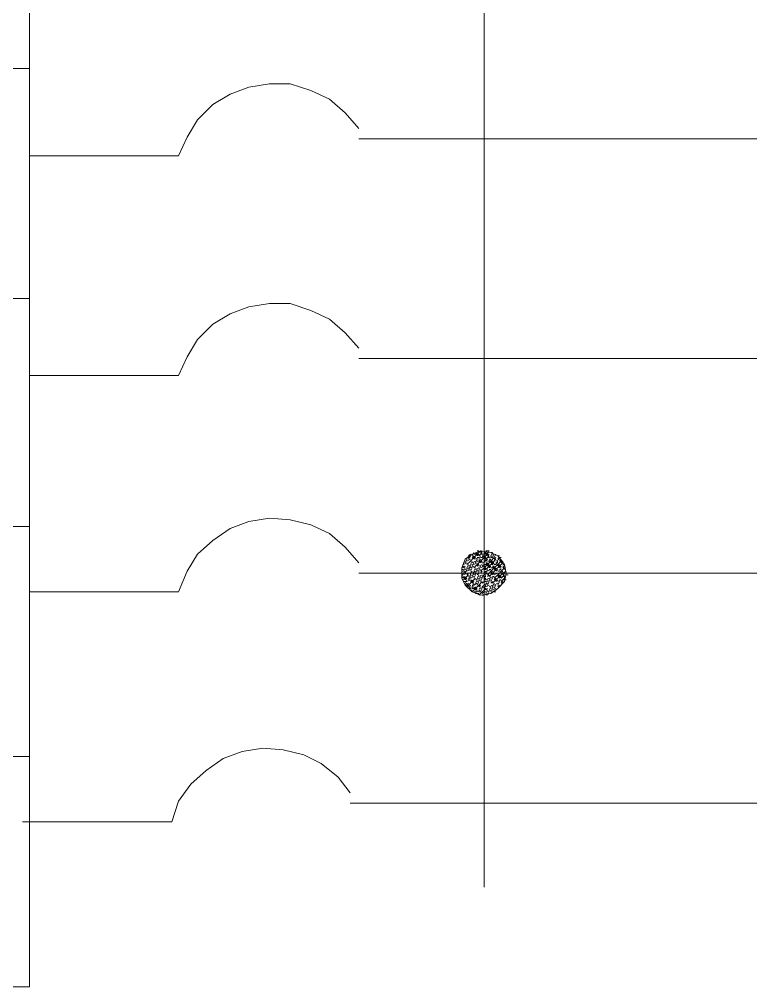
# Model space of a CAD drawing. Header units: metres. Extents: x -1 to 113, y -70 to 21.
# Drawn here: x 69.867 to 70.648, y 15.407 to 16.439 of the extents above; entities that cross this region are included whole.
import ezdxf

# ---------------------------------------------------------------- set-up
doc = ezdxf.new("R2010")
doc.units = ezdxf.units.M
doc.header["$LTSCALE"] = 0.5
doc.layers.add('TABLA', color=7, linetype='Continuous')

msp = doc.modelspace()

# ---------------------------------------------------------------- linework, layer by layer
at = {"layer": 'TABLA', "color": 7, "linetype": 'Continuous', "lineweight": 18, "true_color": 0x000007}
for p, q in [((70.3635, 17.7372), (70.3635, 15.5133)), ((69.8781, 16.3871), (66.3174, 16.3871)), ((71.1219, 16.312), (70.2298, 16.312)), ((70.0374, 16.2937), (69.8781, 16.2937)), ((69.8781, 16.1416), (66.3174, 16.1416)), ((71.1219, 16.0775), (70.2298, 16.0775)), ((70.0374, 16.0592), (69.8781, 16.0592)), ((69.8781, 15.898), (66.3174, 15.898)), ((70.347, 15.8668), (70.3489, 15.8687)), ((70.3507, 15.8668), (70.3525, 15.8705)), ((70.3525, 15.8687), (70.3544, 15.8687)), ((70.3544, 15.8687), (70.3562, 15.8705)), ((70.3562, 15.8723), (70.358, 15.8723)), ((70.3562, 15.8668), (70.358, 15.8687)), ((70.358, 15.8668), (70.3617, 15.8705)), ((70.3598, 15.8705), (70.3617, 15.8723)), ((70.3598, 15.8687), (70.3617, 15.8687)), ((70.3617, 15.8687), (70.3635, 15.8687)), ((70.3635, 15.8705), (70.3635, 15.8723)), ((70.3635, 15.8705), (70.3653, 15.8705)), ((70.3635, 15.8687), (70.3653, 15.8705)), ((70.3635, 15.8687), (70.3653, 15.8687)), ((70.3653, 15.8723), (70.3672, 15.8723)), ((70.3653, 15.8687), (70.3672, 15.8705)), ((70.3672, 15.8723), (70.369, 15.8723)), ((70.3672, 15.8668), (70.369, 15.8687)), ((70.3708, 15.8705), (70.3727, 15.8705)), ((70.3708, 15.8668), (70.3727, 15.8705)), ((70.3727, 15.8687), (70.3745, 15.8687)), ((70.3727, 15.865), (70.3745, 15.8687)), ((70.3415, 15.8577), (70.3415, 15.8595)), ((70.3415, 15.8577), (70.3452, 15.8595)), ((70.3434, 15.8632), (70.347, 15.865)), ((70.3434, 15.8595), (70.3452, 15.8632)), ((70.3452, 15.8613), (70.3489, 15.8632)), ((70.347, 15.8632), (70.3489, 15.8668)), ((70.3489, 15.8577), (70.3507, 15.8613)), ((70.3507, 15.865), (70.3525, 15.8668)), ((70.3507, 15.8595), (70.3544, 15.8613)), ((70.3507, 15.8558), (70.3525, 15.8595)), ((70.3525, 15.8632), (70.3544, 15.865)), ((70.3525, 15.8577), (70.3562, 15.8595)), ((70.3544, 15.8632), (70.358, 15.865)), ((70.3544, 15.8595), (70.3562, 15.8632)), ((70.3562, 15.865), (70.358, 15.865)), ((70.3562, 15.8613), (70.358, 15.8613)), ((70.358, 15.8632), (70.3598, 15.8668)), ((70.358, 15.8613), (70.3598, 15.8632)), ((70.3598, 15.865), (70.3617, 15.865)), ((70.3598, 15.8595), (70.3617, 15.8613)), ((70.3617, 15.8668), (70.3635, 15.8668)), ((70.3617, 15.865), (70.3635, 15.8668)), ((70.3617, 15.8595), (70.3635, 15.8595)), ((70.3635, 15.8668), (70.3653, 15.8668)), ((70.3635, 15.8632), (70.3653, 15.865)), ((70.3635, 15.8613), (70.3653, 15.8613)), ((70.3635, 15.8577), (70.3635, 15.8595)), ((70.3653, 15.8613), (70.3672, 15.8632)), ((70.3653, 15.8595), (70.3672, 15.8595)), ((70.3653, 15.8577), (70.3672, 15.8595)), ((70.3672, 15.865), (70.369, 15.865)), ((70.3672, 15.8613), (70.369, 15.8613)), ((70.369, 15.865), (70.3727, 15.8668)), ((70.369, 15.8632), (70.3708, 15.8632)), ((70.369, 15.8613), (70.3708, 15.8632)), ((70.3708, 15.865), (70.3727, 15.865)), ((70.3708, 15.8595), (70.3727, 15.8613)), ((70.3727, 15.8577), (70.3745, 15.8595)), ((70.3745, 15.8632), (70.3763, 15.865)), ((70.3763, 15.8613), (70.38, 15.8632)), ((70.3763, 15.8577), (70.3782, 15.8613)), ((70.3763, 15.8595), (70.3782, 15.8595)), ((70.3782, 15.8668), (70.38, 15.8668)), ((70.3782, 15.8632), (70.38, 15.865)), ((70.38, 15.865), (70.3818, 15.865)), ((70.38, 15.8613), (70.3818, 15.8632)), ((70.3818, 15.8595), (70.3837, 15.8613)), ((71.1219, 15.8485), (70.2298, 15.8485)), ((70.3397, 15.854), (70.3415, 15.8558)), ((70.3397, 15.8522), (70.3415, 15.8522)), ((70.3397, 15.8503), (70.3415, 15.8503)), ((70.3397, 15.8485), (70.3415, 15.8485)), ((70.3397, 15.8448), (70.3415, 15.8485)), ((70.3415, 15.854), (70.3434, 15.8558)), ((70.3415, 15.8503), (70.3434, 15.854)), ((70.3415, 15.8485), (70.3434, 15.8503)), ((70.3415, 15.8467), (70.3452, 15.8485)), ((70.3434, 15.8522), (70.347, 15.854)), ((70.3434, 15.8485), (70.3452, 15.8522)), ((70.3434, 15.8485), (70.3452, 15.8485)), ((70.3452, 15.854), (70.347, 15.8577)), ((70.3452, 15.8503), (70.3489, 15.8522)), ((70.3452, 15.8485), (70.347, 15.8485)), ((70.3452, 15.8467), (70.347, 15.8485)), ((70.347, 15.8558), (70.3507, 15.8577)), ((70.347, 15.8522), (70.3489, 15.8558)), ((70.347, 15.8485), (70.3489, 15.8485)), ((70.3489, 15.854), (70.3525, 15.8558)), ((70.3489, 15.8503), (70.3507, 15.854)), ((70.3489, 15.8485), (70.3507, 15.8503)), ((70.3489, 15.8467), (70.3489, 15.8485)), ((70.3507, 15.8485), (70.3544, 15.8503)), ((70.3507, 15.8485), (70.3525, 15.8485)), ((70.3507, 15.8448), (70.3525, 15.8485)), ((70.3525, 15.8503), (70.3544, 15.854)), ((70.3525, 15.8467), (70.3562, 15.8485)), ((70.3544, 15.8522), (70.358, 15.854)), ((70.3544, 15.8485), (70.3562, 15.8522)), ((70.3562, 15.8558), (70.358, 15.8577)), ((70.3562, 15.8503), (70.3598, 15.8522)), ((70.3562, 15.8485), (70.358, 15.8485)), ((70.3562, 15.8467), (70.358, 15.8485)), ((70.358, 15.8558), (70.3617, 15.8577)), ((70.358, 15.8522), (70.3598, 15.8558)), ((70.358, 15.8485), (70.358, 15.8503)), ((70.3598, 15.854), (70.3635, 15.8558)), ((70.3598, 15.8503), (70.3635, 15.854)), ((70.3598, 15.8485), (70.3617, 15.8503)), ((70.3598, 15.8485), (70.3617, 15.8485)), ((70.3617, 15.8558), (70.3635, 15.8577)), ((70.3617, 15.8485), (70.3635, 15.8485)), ((70.3617, 15.8485), (70.3635, 15.8485)), ((70.3635, 15.8577), (70.3653, 15.8577)), ((70.3635, 15.8558), (70.3653, 15.8558)), ((70.3635, 15.8522), (70.3653, 15.854)), ((70.3635, 15.8522), (70.3653, 15.8522)), ((70.3635, 15.8485), (70.3653, 15.8503)), ((70.3635, 15.8467), (70.3635, 15.8485)), ((70.3635, 15.8467), (70.3672, 15.8485)), ((70.3653, 15.8485), (70.3672, 15.8522)), ((70.3653, 15.8485), (70.3672, 15.8485)), ((70.3672, 15.8558), (70.369, 15.8577)), ((70.3672, 15.8503), (70.3708, 15.8522)), ((70.3672, 15.8485), (70.369, 15.8485)), ((70.3672, 15.8467), (70.369, 15.8485)), ((70.369, 15.854), (70.3708, 15.8558)), ((70.369, 15.8522), (70.3708, 15.8522)), ((70.369, 15.8448), (70.3727, 15.8485)), ((70.3708, 15.8577), (70.3727, 15.8577)), ((70.3708, 15.854), (70.3727, 15.854)), ((70.3708, 15.8485), (70.3727, 15.8503)), ((70.3708, 15.8485), (70.3727, 15.8485)), ((70.3727, 15.8558), (70.3745, 15.8558)), ((70.3727, 15.854), (70.3745, 15.8558)), ((70.3727, 15.8467), (70.3745, 15.8485)), ((70.3745, 15.8577), (70.3763, 15.8577)), ((70.3745, 15.8522), (70.3763, 15.854)), ((70.3745, 15.8467), (70.3782, 15.8485)), ((70.3763, 15.8503), (70.3782, 15.8522)), ((70.3763, 15.8485), (70.3782, 15.8485)), ((70.3782, 15.8558), (70.38, 15.8577)), ((70.3782, 15.8503), (70.38, 15.8503)), ((70.3782, 15.8485), (70.38, 15.8485)), ((70.38, 15.854), (70.3818, 15.8558)), ((70.38, 15.8503), (70.3818, 15.854)), ((70.38, 15.8522), (70.3818, 15.8522)), ((70.38, 15.8485), (70.3818, 15.8485)), ((70.3818, 15.8485), (70.3837, 15.8503)), ((70.3818, 15.8485), (70.3837, 15.8485)), ((70.3837, 15.8577), (70.3855, 15.8577)), ((70.3837, 15.8558), (70.3855, 15.8558)), ((70.3837, 15.854), (70.3855, 15.8558)), ((70.3837, 15.8485), (70.3873, 15.8503)), ((70.3837, 15.8467), (70.3855, 15.8485)), ((70.3855, 15.8522), (70.3855, 15.854)), ((70.3397, 15.843), (70.3415, 15.8448)), ((70.3415, 15.843), (70.3434, 15.8448)), ((70.3415, 15.8393), (70.3434, 15.8393)), ((70.3434, 15.8412), (70.3452, 15.843)), ((70.3434, 15.8375), (70.3452, 15.8412)), ((70.3434, 15.8393), (70.3452, 15.8393)), ((70.3434, 15.8357), (70.3452, 15.8375)), ((70.3452, 15.8393), (70.3489, 15.8412)), ((70.3452, 15.8357), (70.347, 15.8375)), ((70.347, 15.8448), (70.3507, 15.8467)), ((70.347, 15.8412), (70.3489, 15.8448)), ((70.347, 15.843), (70.3489, 15.843)), ((70.3489, 15.843), (70.3525, 15.8448)), ((70.3489, 15.8393), (70.3507, 15.8412)), ((70.3507, 15.8375), (70.3525, 15.8393)), ((70.3507, 15.8339), (70.3525, 15.8375)), ((70.3525, 15.843), (70.3544, 15.8467)), ((70.3525, 15.8357), (70.3562, 15.8375)), ((70.3544, 15.8412), (70.358, 15.843)), ((70.3544, 15.8375), (70.3562, 15.8412)), ((70.3562, 15.843), (70.358, 15.8467)), ((70.3562, 15.8393), (70.3598, 15.8412)), ((70.3562, 15.8357), (70.358, 15.8393)), ((70.358, 15.8448), (70.3617, 15.8467)), ((70.358, 15.8412), (70.3598, 15.8448)), ((70.3598, 15.843), (70.3635, 15.8448)), ((70.3598, 15.8393), (70.3617, 15.843)), ((70.3617, 15.8448), (70.3635, 15.8467)), ((70.3617, 15.8375), (70.3635, 15.8393)), ((70.3635, 15.843), (70.3653, 15.8467)), ((70.3635, 15.8448), (70.3653, 15.8448)), ((70.3635, 15.843), (70.3653, 15.843)), ((70.3635, 15.8412), (70.3653, 15.843)), ((70.3635, 15.8412), (70.3653, 15.8412)), ((70.3635, 15.8393), (70.3653, 15.8393)), ((70.3635, 15.8357), (70.3635, 15.8375)), ((70.3635, 15.8357), (70.3672, 15.8375)), ((70.3653, 15.8412), (70.369, 15.843)), ((70.3653, 15.8375), (70.3672, 15.8412)), ((70.3672, 15.8448), (70.369, 15.8467)), ((70.3672, 15.8393), (70.3708, 15.8412)), ((70.3672, 15.8357), (70.369, 15.8393)), ((70.369, 15.8412), (70.3708, 15.8448)), ((70.3708, 15.843), (70.3745, 15.8448)), ((70.3708, 15.8393), (70.3727, 15.843)), ((70.3708, 15.8375), (70.3727, 15.8393)), ((70.3727, 15.8448), (70.3745, 15.8448)), ((70.3727, 15.8339), (70.3745, 15.8375)), ((70.3745, 15.8412), (70.3763, 15.843)), ((70.3745, 15.8357), (70.3782, 15.8375)), ((70.3763, 15.8393), (70.3782, 15.8412)), ((70.3782, 15.8448), (70.38, 15.8467)), ((70.3782, 15.8393), (70.3818, 15.8412)), ((70.3782, 15.8357), (70.38, 15.8393)), ((70.38, 15.843), (70.3818, 15.8448)), ((70.38, 15.8412), (70.3818, 15.8412)), ((70.3818, 15.843), (70.3855, 15.8467)), ((70.3818, 15.8375), (70.3837, 15.8393)), ((70.3837, 15.8448), (70.3855, 15.8448)), ((70.3837, 15.8412), (70.3855, 15.8412)), ((70.3855, 15.8412), (70.3873, 15.8412)), ((70.3873, 15.8467), (70.3892, 15.8467)), ((70.0374, 15.8284), (69.8781, 15.8284)), ((70.3434, 15.8357), (70.3452, 15.8357)), ((70.347, 15.8339), (70.3489, 15.8357)), ((70.347, 15.832), (70.3489, 15.8339)), ((70.347, 15.832), (70.3489, 15.832)), ((70.3489, 15.832), (70.3525, 15.8339)), ((70.3489, 15.8302), (70.3507, 15.8302)), ((70.3489, 15.8302), (70.3507, 15.8302)), ((70.3507, 15.8357), (70.3525, 15.8357)), ((70.3507, 15.832), (70.3525, 15.832)), ((70.3525, 15.832), (70.3544, 15.8339)), ((70.3525, 15.8284), (70.3544, 15.8284)), ((70.3544, 15.8302), (70.3562, 15.832)), ((70.3544, 15.8265), (70.3562, 15.8302)), ((70.3544, 15.8284), (70.3562, 15.8284)), ((70.3562, 15.8284), (70.3598, 15.8302)), ((70.358, 15.8339), (70.3598, 15.8357)), ((70.358, 15.8302), (70.3598, 15.8339)), ((70.358, 15.8284), (70.3598, 15.8284)), ((70.3598, 15.832), (70.3635, 15.8339)), ((70.3598, 15.8284), (70.3617, 15.832)), ((70.3617, 15.8339), (70.3635, 15.8357)), ((70.3617, 15.8265), (70.3635, 15.8284)), ((70.3635, 15.832), (70.3653, 15.8357)), ((70.3635, 15.8339), (70.3653, 15.8339)), ((70.3635, 15.832), (70.3653, 15.832)), ((70.3635, 15.8302), (70.3653, 15.832)), ((70.3635, 15.8284), (70.3653, 15.8284)), ((70.3653, 15.8339), (70.369, 15.8357)), ((70.3653, 15.8302), (70.3672, 15.832)), ((70.3653, 15.8265), (70.3672, 15.8302)), ((70.3672, 15.8284), (70.3708, 15.8302)), ((70.3672, 15.8247), (70.369, 15.8284)), ((70.369, 15.8339), (70.3727, 15.8357)), ((70.369, 15.8302), (70.3708, 15.8339)), ((70.3708, 15.832), (70.3745, 15.8339)), ((70.3708, 15.8284), (70.3727, 15.832)), ((70.3708, 15.8265), (70.3727, 15.8284)), ((70.3727, 15.8302), (70.3763, 15.832)), ((70.3745, 15.832), (70.3763, 15.8357)), ((70.3745, 15.8284), (70.3763, 15.8284)), ((70.3782, 15.8339), (70.38, 15.8357)), ((70.3544, 15.8265), (70.3562, 15.8265)), ((70.3562, 15.8265), (70.358, 15.8265)), ((70.3653, 15.8247), (70.3672, 15.8265)), ((69.8781, 15.6525), (66.3174, 15.6525)), ((71.1219, 15.603), (70.2206, 15.603)), ((70.0301, 15.5829), (69.8707, 15.5829))]:
    msp.add_line(p, q, dxfattribs=at)
for points in [[(66.3174, 15.407), (69.8781, 15.407), (69.8781, 17.739), (66.3174, 17.739)], [(70.3873, 15.8485), (70.3855, 15.8577), (70.3782, 15.8668), (70.3708, 15.8705), (70.3598, 15.8723), (70.3507, 15.8687), (70.3434, 15.8632), (70.3397, 15.854), (70.3397, 15.843), (70.3434, 15.8357), (70.3507, 15.8284), (70.3598, 15.8247), (70.3708, 15.8265), (70.3782, 15.832), (70.3855, 15.8393)]]:
    msp.add_lwpolyline(points, close=True, dxfattribs=at)
for points in [[(70.2298, 16.323), (70.2151, 16.3395), (70.1986, 16.3541), (70.1785, 16.3633), (70.1565, 16.3706), (70.1345, 16.3706), (70.1125, 16.3669), (70.0924, 16.3596), (70.0741, 16.3486), (70.0576, 16.3321), (70.0466, 16.3138), (70.0374, 16.2937)], [(70.2298, 16.0885), (70.2151, 16.105), (70.1986, 16.1196), (70.1785, 16.1288), (70.1565, 16.1361), (70.1345, 16.1361), (70.1125, 16.1325), (70.0924, 16.1251), (70.0741, 16.1141), (70.0576, 16.0976), (70.0466, 16.0793), (70.0374, 16.0592)], [(70.2298, 15.8595), (70.2151, 15.876), (70.1986, 15.8906), (70.1785, 15.8998), (70.1565, 15.9053), (70.1345, 15.9071), (70.1125, 15.9035), (70.0924, 15.8961), (70.0741, 15.8833), (70.0576, 15.8687), (70.0466, 15.8503), (70.0374, 15.8284)], [(70.3452, 15.8577), (70.3489, 15.8613), (70.3525, 15.865), (70.3562, 15.8687), (70.3598, 15.8723)], [(70.3635, 15.865), (70.3672, 15.8687), (70.369, 15.8723)], [(70.3635, 15.854), (70.3672, 15.8577), (70.3708, 15.8613), (70.3745, 15.865), (70.3763, 15.8687)], [(70.3525, 15.854), (70.3562, 15.8577), (70.3598, 15.8613), (70.3635, 15.865)], [(70.3635, 15.8595), (70.3653, 15.8632), (70.369, 15.8668)], [(70.3653, 15.8522), (70.369, 15.8558), (70.3727, 15.8595), (70.3763, 15.8632)], [(70.369, 15.8485), (70.3708, 15.8503), (70.3745, 15.854), (70.3782, 15.8577), (70.3818, 15.8613)], [(70.3727, 15.8485), (70.3763, 15.8522), (70.38, 15.8558), (70.3837, 15.8595)], [(70.3727, 15.8375), (70.3763, 15.8412), (70.38, 15.8448), (70.3837, 15.8485)], [(70.3745, 15.843), (70.3782, 15.8467), (70.38, 15.8485)], [(70.38, 15.8485), (70.3818, 15.8503), (70.3855, 15.854)], [(70.3415, 15.8412), (70.3434, 15.843), (70.347, 15.8467)], [(70.3452, 15.8339), (70.347, 15.8357), (70.3507, 15.8393), (70.3544, 15.843)], [(70.3507, 15.8284), (70.3544, 15.832), (70.358, 15.8357), (70.3617, 15.8393)], [(70.3763, 15.8302), (70.38, 15.8339), (70.3837, 15.8375)], [(70.3818, 15.8393), (70.3855, 15.843), (70.3855, 15.8448)], [(70.358, 15.8247), (70.3617, 15.8284), (70.3635, 15.8302)], [(70.3617, 15.8247), (70.3635, 15.8247), (70.3635, 15.8265)], [(70.2206, 15.614), (70.2078, 15.6305), (70.1895, 15.6452), (70.1712, 15.6543), (70.1492, 15.6598), (70.1272, 15.6617), (70.1052, 15.658), (70.0851, 15.6507), (70.0667, 15.6378), (70.0503, 15.6232), (70.0374, 15.6049), (70.0301, 15.5829)]]:
    msp.add_lwpolyline(points, dxfattribs=at)

doc.saveas('drawing.dxf')
